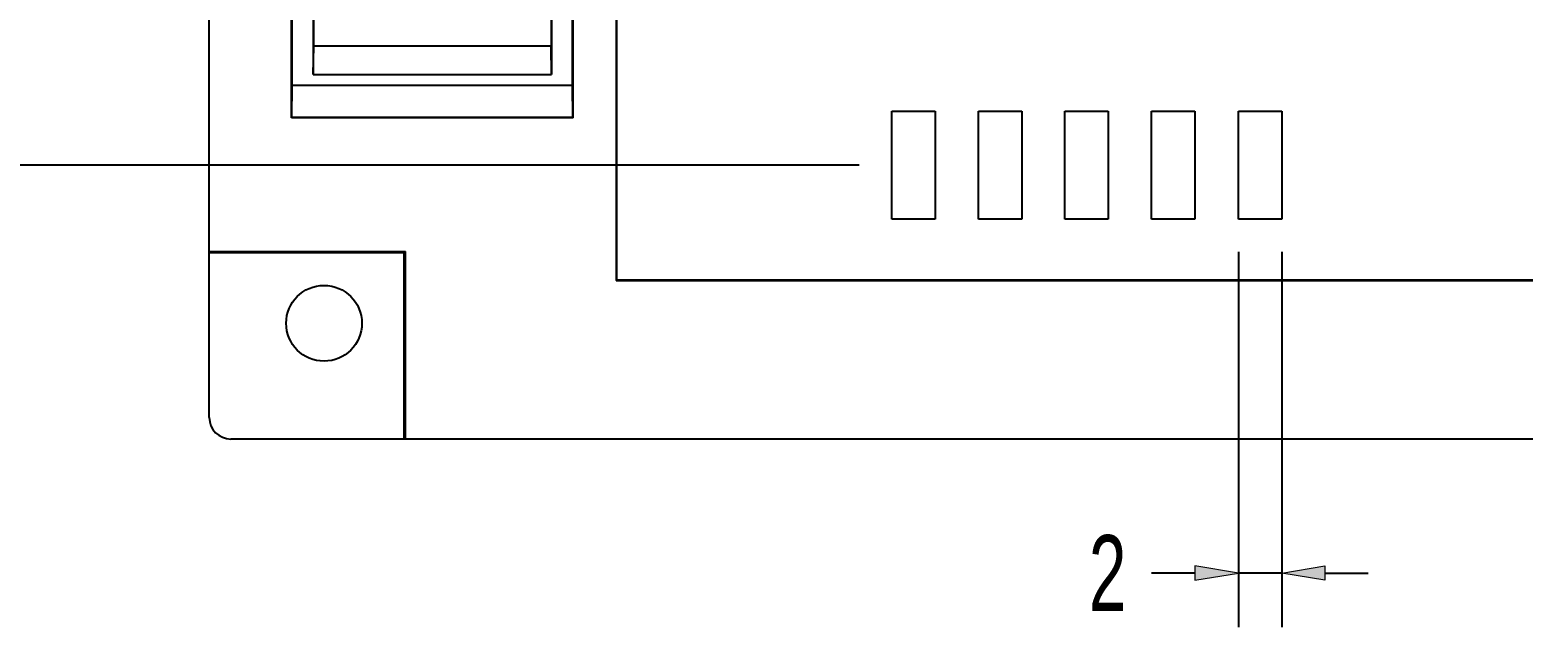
# Model space of a CAD drawing. Header units: inches. Extents: x 0 to 800, y 356 to 444.
# Drawn here: x 15.39 to 29.86, y 396.46 to 402.26 of the extents above; entities that cross this region are included whole.
import ezdxf

# ---------------------------------------------------------------- set-up
doc = ezdxf.new("R2010")
doc.units = ezdxf.units.IN
doc.header["$MEASUREMENT"] = 0

# ---------------------------------------------------------------- blocks, each defined once
blk = doc.blocks.new('block 626')
at = {"color": 7, "lineweight": 25, "true_color": 0xffffff}
blk.add_lwpolyline([(17.126, 398.496), (17.126, 415.645)], dxfattribs=at)
blk = doc.blocks.new('block 627')
at = {"color": 7, "lineweight": 25, "true_color": 0xffffff}
blk.add_lwpolyline([(17.924, 401.403), (17.924, 412.738)], dxfattribs=at)
blk = doc.blocks.new('block 628')
at = {"color": 7, "lineweight": 25, "true_color": 0xffffff}
blk.add_lwpolyline([(17.93, 401.718), (17.93, 412.732)], dxfattribs=at)
blk = doc.blocks.new('block 629')
at = {"color": 7, "lineweight": 25, "true_color": 0xffffff}
blk.add_lwpolyline([(18.134, 412.732), (18.134, 401.823)], dxfattribs=at)
blk = doc.blocks.new('block 630')
at = {"color": 7, "lineweight": 25, "true_color": 0xffffff}
blk.add_lwpolyline([(18.138, 402.096), (18.138, 412.727)], dxfattribs=at)
blk = doc.blocks.new('block 631')
at = {"color": 7, "lineweight": 25, "true_color": 0xffffff}
blk.add_lwpolyline([(17.926, 401.406), (17.93, 401.718)], dxfattribs=at)
blk = doc.blocks.new('block 632')
at = {"color": 7, "lineweight": 25, "true_color": 0xffffff}
blk.add_lwpolyline([(18.134, 401.823), (18.138, 402.096)], dxfattribs=at)
blk = doc.blocks.new('block 633')
at = {"color": 7, "lineweight": 25, "true_color": 0xffffff}
blk.add_lwpolyline([(19.015, 398.286), (19.015, 400.093)], dxfattribs=at)
blk = doc.blocks.new('block 636')
at = {"color": 7, "lineweight": 25, "true_color": 0xffffff}
blk.add_lwpolyline([(19.026, 398.286), (19.026, 400.104)], dxfattribs=at)
blk = doc.blocks.new('block 637')
at = {"color": 7, "lineweight": 25, "true_color": 0xffffff}
blk.add_lwpolyline([(20.442, 401.823), (20.438, 402.096)], dxfattribs=at)
blk = doc.blocks.new('block 638')
at = {"color": 7, "lineweight": 25, "true_color": 0xffffff}
blk.add_lwpolyline([(20.65, 401.406), (20.646, 401.718)], dxfattribs=at)
blk = doc.blocks.new('block 639')
at = {"color": 7, "lineweight": 25, "true_color": 0xffffff}
blk.add_lwpolyline([(20.438, 412.727), (20.438, 402.096)], dxfattribs=at)
blk = doc.blocks.new('block 640')
at = {"color": 7, "lineweight": 25, "true_color": 0xffffff}
blk.add_lwpolyline([(20.442, 412.732), (20.442, 401.823)], dxfattribs=at)
blk = doc.blocks.new('block 641')
at = {"color": 7, "lineweight": 25, "true_color": 0xffffff}
blk.add_lwpolyline([(20.646, 401.718), (20.646, 412.732)], dxfattribs=at)
blk = doc.blocks.new('block 642')
at = {"color": 7, "lineweight": 25, "true_color": 0xffffff}
blk.add_lwpolyline([(20.652, 401.403), (20.652, 412.738)], dxfattribs=at)
blk = doc.blocks.new('block 643')
at = {"color": 7, "lineweight": 25, "true_color": 0xffffff}
blk.add_lwpolyline([(21.068, 414.317), (21.068, 399.824)], dxfattribs=at)
blk = doc.blocks.new('block 644')
at = {"color": 7, "lineweight": 25, "true_color": 0xffffff}
blk.add_lwpolyline([(21.072, 414.312), (21.072, 399.829)], dxfattribs=at)
blk = doc.blocks.new('block 647')
at = {"color": 7, "lineweight": 25, "true_color": 0xffffff}
blk.add_lwpolyline([(20.652, 401.403), (20.65, 401.406)], dxfattribs=at)
blk = doc.blocks.new('block 648')
at = {"color": 7, "lineweight": 25, "true_color": 0xffffff}
blk.add_lwpolyline([(23.738, 400.417), (23.738, 401.466)], dxfattribs=at)
blk = doc.blocks.new('block 655')
at = {"color": 7, "lineweight": 25, "true_color": 0xffffff}
blk.add_lwpolyline([(24.158, 401.466), (24.158, 400.417)], dxfattribs=at)
blk = doc.blocks.new('block 656')
at = {"color": 7, "lineweight": 25, "true_color": 0xffffff}
blk.add_lwpolyline([(24.578, 400.417), (24.578, 401.466)], dxfattribs=at)
blk = doc.blocks.new('block 663')
at = {"color": 7, "lineweight": 25, "true_color": 0xffffff}
blk.add_lwpolyline([(24.998, 401.466), (24.998, 400.417)], dxfattribs=at)
blk = doc.blocks.new('block 664')
at = {"color": 7, "lineweight": 25, "true_color": 0xffffff}
blk.add_lwpolyline([(25.417, 400.417), (25.417, 401.466)], dxfattribs=at)
blk = doc.blocks.new('block 668')
at = {"color": 7, "lineweight": 25, "true_color": 0xffffff}
blk.add_lwpolyline([(49.368, 398.286), (17.336, 398.286)], dxfattribs=at)
blk = doc.blocks.new('block 672')
at = {"color": 7, "lineweight": 25, "true_color": 0xffffff}
blk.add_lwpolyline([(25.837, 401.466), (25.837, 400.417)], dxfattribs=at)
blk = doc.blocks.new('block 673')
at = {"color": 7, "lineweight": 25, "true_color": 0xffffff}
blk.add_lwpolyline([(26.257, 400.417), (26.257, 401.466)], dxfattribs=at)
blk = doc.blocks.new('block 680')
at = {"color": 7, "lineweight": 25, "true_color": 0xffffff}
blk.add_lwpolyline([(26.677, 401.466), (26.677, 400.417)], dxfattribs=at)
blk = doc.blocks.new('block 681')
at = {"color": 7, "lineweight": 25, "true_color": 0xffffff}
blk.add_lwpolyline([(17.924, 401.403), (17.926, 401.406)], dxfattribs=at)
blk = doc.blocks.new('block 682')
at = {"color": 7, "lineweight": 25, "true_color": 0xffffff}
blk.add_lwpolyline([(21.068, 399.824), (45.636, 399.824)], dxfattribs=at)
blk = doc.blocks.new('block 683')
at = {"color": 7, "lineweight": 25, "true_color": 0xffffff}
blk.add_lwpolyline([(21.072, 399.829), (45.631, 399.829)], dxfattribs=at)
blk = doc.blocks.new('block 685')
at = {"color": 7, "lineweight": 25, "true_color": 0xffffff}
blk.add_lwpolyline([(19.015, 400.093), (17.126, 400.093)], dxfattribs=at)
blk = doc.blocks.new('block 686')
at = {"color": 7, "lineweight": 25, "true_color": 0xffffff}
blk.add_lwpolyline([(17.126, 400.104), (19.026, 400.104)], dxfattribs=at)
blk = doc.blocks.new('block 688')
at = {"color": 7, "lineweight": 25, "true_color": 0xffffff}
blk.add_lwpolyline([(27.517, 400.417), (27.097, 400.417)], dxfattribs=at)
blk = doc.blocks.new('block 689')
at = {"color": 7, "lineweight": 25, "true_color": 0xffffff}
blk.add_lwpolyline([(26.677, 400.417), (26.257, 400.417)], dxfattribs=at)
blk = doc.blocks.new('block 690')
at = {"color": 7, "lineweight": 25, "true_color": 0xffffff}
blk.add_lwpolyline([(25.837, 400.417), (25.417, 400.417)], dxfattribs=at)
blk = doc.blocks.new('block 691')
at = {"color": 7, "lineweight": 25, "true_color": 0xffffff}
blk.add_lwpolyline([(24.998, 400.417), (24.578, 400.417)], dxfattribs=at)
blk = doc.blocks.new('block 692')
at = {"color": 7, "lineweight": 25, "true_color": 0xffffff}
blk.add_lwpolyline([(24.158, 400.417), (23.738, 400.417)], dxfattribs=at)
blk = doc.blocks.new('block 695')
at = {"color": 7, "lineweight": 25, "true_color": 0xffffff}
blk.add_lwpolyline([(27.097, 400.417), (27.097, 401.466)], dxfattribs=at)
blk = doc.blocks.new('block 702')
at = {"color": 7, "lineweight": 25, "true_color": 0xffffff}
blk.add_lwpolyline([(27.517, 401.466), (27.517, 400.417)], dxfattribs=at)
blk = doc.blocks.new('block 704')
at = {"color": 7, "lineweight": 25, "true_color": 0xffffff}
blk.add_lwpolyline([(20.652, 401.403), (17.924, 401.403)], dxfattribs=at)
blk = doc.blocks.new('block 706')
at = {"color": 7, "lineweight": 25, "true_color": 0xffffff}
blk.add_lwpolyline([(20.65, 401.406), (17.926, 401.406)], dxfattribs=at)
blk = doc.blocks.new('block 707')
at = {"color": 7, "lineweight": 25, "true_color": 0xffffff}
blk.add_lwpolyline([(23.738, 401.466), (24.158, 401.466)], dxfattribs=at)
blk = doc.blocks.new('block 708')
at = {"color": 7, "lineweight": 25, "true_color": 0xffffff}
blk.add_lwpolyline([(24.578, 401.466), (24.998, 401.466)], dxfattribs=at)
blk = doc.blocks.new('block 709')
at = {"color": 7, "lineweight": 25, "true_color": 0xffffff}
blk.add_lwpolyline([(25.417, 401.466), (25.837, 401.466)], dxfattribs=at)
blk = doc.blocks.new('block 710')
at = {"color": 7, "lineweight": 25, "true_color": 0xffffff}
blk.add_lwpolyline([(26.257, 401.466), (26.677, 401.466)], dxfattribs=at)
blk = doc.blocks.new('block 711')
at = {"color": 7, "lineweight": 25, "true_color": 0xffffff}
blk.add_lwpolyline([(27.097, 401.466), (27.517, 401.466)], dxfattribs=at)
blk = doc.blocks.new('block 712')
at = {"color": 7, "lineweight": 25, "true_color": 0xffffff}
blk.add_lwpolyline([(17.93, 401.718), (20.646, 401.718)], dxfattribs=at)
blk = doc.blocks.new('block 714')
at = {"color": 7, "lineweight": 25, "true_color": 0xffffff}
blk.add_lwpolyline([(18.134, 401.823), (20.442, 401.823)], dxfattribs=at)
blk = doc.blocks.new('block 718')
at = {"color": 7, "lineweight": 25, "true_color": 0xffffff}
blk.add_lwpolyline([(19.026, 400.104), (19.015, 400.093)], dxfattribs=at)
blk = doc.blocks.new('block 720')
at = {"color": 7, "lineweight": 25, "true_color": 0xffffff}
blk.add_lwpolyline([(20.438, 402.096), (18.138, 402.096)], dxfattribs=at)
blk = doc.blocks.new('block 733')
at = {"color": 7, "lineweight": 25, "true_color": 0xffffff}
blk.add_lwpolyline([(21.068, 399.824), (21.072, 399.829)], dxfattribs=at)
blk = doc.blocks.new('block 906')
at = {"color": 7, "lineweight": 25, "true_color": 0xffffff}
blk.add_open_spline([(18.605, 399.409), (18.605, 399.611), (18.441, 399.776), (18.238, 399.776), (18.035, 399.776), (17.871, 399.611), (17.871, 399.409), (17.871, 399.206), (18.035, 399.041), (18.238, 399.041), (18.441, 399.041), (18.605, 399.206), (18.605, 399.409), (18.605, 399.409), (18.605, 399.409), (18.605, 399.409)], degree=3, knots=[0, 0, 0, 0, 1, 1, 1, 2, 2, 2, 3, 3, 3, 4, 4, 4, 5, 5, 5, 5], dxfattribs=at)
blk = doc.blocks.new('block 919')
at = {"color": 7, "lineweight": 25, "true_color": 0xffffff}
blk.add_open_spline([(17.126, 398.496), (17.126, 398.38), (17.22, 398.286), (17.336, 398.286)], degree=3, dxfattribs=at)
blk = doc.blocks.new('block 3012')
at = {"color": 5, "lineweight": 25, "true_color": 0x0000ff}
blk.add_lwpolyline([(23.423, 400.941), (13.916, 400.941)], dxfattribs=at)
blk = doc.blocks.new('block 3013')
at = {"color": 5, "lineweight": 25, "true_color": 0x0000ff}
blk.add_lwpolyline([(15.179, 407.07), (13.916, 407.07)], dxfattribs=at)
blk = doc.blocks.new('block 3014')
at = {"color": 5, "lineweight": 25, "true_color": 0x0000ff}
blk.add_lwpolyline([(14.44, 401.361), (14.44, 403.046)], dxfattribs=at)
blk = doc.blocks.new('block 3015')
at = {"color": 5, "lineweight": 25, "true_color": 0x0000ff}
blk.add_lwpolyline([(14.44, 406.651), (14.44, 404.966)], dxfattribs=at)
blk = doc.blocks.new('block 3016')
at = {"true_color": 0x0000ff}
h = blk.add_hatch(color=5, dxfattribs=at)
h.dxf.hatch_style = 2
h.paths.add_polyline_path([(14.371, 401.361), (14.511, 401.361), (14.44, 400.941)])
at = {"lineweight": 0}
blk.add_lwpolyline([(14.371, 401.361), (14.511, 401.361), (14.44, 400.941), (14.371, 401.361)], dxfattribs=at)
blk = doc.blocks.new('block 3017')
at = {"true_color": 0x0000ff}
h = blk.add_hatch(color=5, dxfattribs=at)
h.dxf.hatch_style = 2
h.paths.add_polyline_path([(14.371, 406.651), (14.511, 406.651), (14.44, 407.07)])
at = {"lineweight": 0}
blk.add_lwpolyline([(14.371, 406.651), (14.511, 406.651), (14.44, 407.07), (14.371, 406.651)], dxfattribs=at)
blk = doc.blocks.new('block 3018')
at = {"color": 3, "true_color": 0x00ff00, "insert": (14.808, 403.186), "char_height": 0.7347, "attachment_point": 7, "rotation": 90}
blk.add_mtext('\\fAdobe Song Std L|b0|i0|c0|p34;\\W0.67;29.2', dxfattribs=at)
blk = doc.blocks.new('block 3019')
at = {"lineweight": 0}
blk.add_lwpolyline([(23.738, 400.941), (23.738, 400.941)], dxfattribs=at)
blk = doc.blocks.new('block 3020')
at = {"lineweight": 0}
blk.add_lwpolyline([(15.494, 407.07), (15.494, 407.07)], dxfattribs=at)
blk = doc.blocks.new('block 3021')
at = {"lineweight": 0}
blk.add_lwpolyline([(14.44, 407.07), (14.44, 407.07)], dxfattribs=at)
blk = doc.blocks.new('block 3011')
for name in ['block 3013', 'block 3017', 'block 3021', 'block 3020', 'block 3015', 'block 3018', 'block 3014', 'block 3016', 'block 3012', 'block 3019']:
    blk.add_blockref(name, (0, 0))
blk = doc.blocks.new('block 3023')
at = {"color": 5, "lineweight": 25, "true_color": 0x0000ff}
blk.add_lwpolyline([(27.517, 400.102), (27.517, 396.461)], dxfattribs=at)
blk = doc.blocks.new('block 3024')
at = {"color": 5, "lineweight": 25, "true_color": 0x0000ff}
blk.add_lwpolyline([(27.097, 400.102), (27.097, 396.461)], dxfattribs=at)
blk = doc.blocks.new('block 3025')
at = {"color": 5, "lineweight": 25, "true_color": 0x0000ff}
blk.add_lwpolyline([(27.936, 396.986), (28.356, 396.986)], dxfattribs=at)
blk = doc.blocks.new('block 3026')
at = {"color": 5, "lineweight": 25, "true_color": 0x0000ff}
blk.add_lwpolyline([(26.677, 396.986), (26.257, 396.986)], dxfattribs=at)
blk = doc.blocks.new('block 3027')
at = {"color": 5, "lineweight": 25, "true_color": 0x0000ff}
blk.add_lwpolyline([(27.517, 396.986), (27.097, 396.986)], dxfattribs=at)
blk = doc.blocks.new('block 3028')
at = {"true_color": 0x0000ff}
h = blk.add_hatch(color=5, dxfattribs=at)
h.dxf.hatch_style = 2
h.paths.add_polyline_path([(27.936, 397.057), (27.936, 396.916), (27.517, 396.986)])
at = {"lineweight": 0}
blk.add_lwpolyline([(27.936, 397.057), (27.936, 396.916), (27.517, 396.986), (27.936, 397.057)], dxfattribs=at)
blk = doc.blocks.new('block 3029')
at = {"true_color": 0x0000ff}
h = blk.add_hatch(color=5, dxfattribs=at)
h.dxf.hatch_style = 2
h.paths.add_polyline_path([(26.677, 397.057), (26.677, 396.916), (27.097, 396.986)])
at = {"lineweight": 0}
blk.add_lwpolyline([(26.677, 397.057), (26.677, 396.916), (27.097, 396.986), (26.677, 397.057)], dxfattribs=at)
blk = doc.blocks.new('block 3030')
at = {"color": 3, "true_color": 0x00ff00, "insert": (25.648, 396.619), "char_height": 0.7347, "attachment_point": 7}
blk.add_mtext('\\fAdobe Song Std L|b0|i0|c0|p34;\\W0.67;2', dxfattribs=at)
blk = doc.blocks.new('block 3031')
at = {"lineweight": 0}
blk.add_lwpolyline([(27.517, 400.417), (27.517, 400.417)], dxfattribs=at)
blk = doc.blocks.new('block 3032')
at = {"lineweight": 0}
blk.add_lwpolyline([(27.097, 400.417), (27.097, 400.417)], dxfattribs=at)
blk = doc.blocks.new('block 3033')
at = {"lineweight": 0}
blk.add_lwpolyline([(27.097, 396.986), (27.097, 396.986)], dxfattribs=at)
blk = doc.blocks.new('block 3022')
for name in ['block 3032', 'block 3031', 'block 3024', 'block 3023', 'block 3030', 'block 3029', 'block 3028', 'block 3026', 'block 3027', 'block 3033', 'block 3025']:
    blk.add_blockref(name, (0, 0))

msp = doc.modelspace()

# ---------------------------------------------------------------- block references
for name in ['block 626', 'block 643', 'block 644', 'block 627', 'block 628', 'block 629', 'block 630', 'block 639', 'block 640', 'block 641', 'block 642', 'block 3011', 'block 632', 'block 720', 'block 637', 'block 714', 'block 631', 'block 712', 'block 638', 'block 681', 'block 704', 'block 706', 'block 647', 'block 648', 'block 707', 'block 655', 'block 656', 'block 708', 'block 663', 'block 664', 'block 709', 'block 672', 'block 673', 'block 710', 'block 680', 'block 695', 'block 711', 'block 702', 'block 692', 'block 691', 'block 690', 'block 3022', 'block 689', 'block 688', 'block 686', 'block 685', 'block 718', 'block 633', 'block 636', 'block 733', 'block 682', 'block 683', 'block 906', 'block 919', 'block 668']:
    msp.add_blockref(name, (0, 0))

doc.saveas('drawing.dxf')
